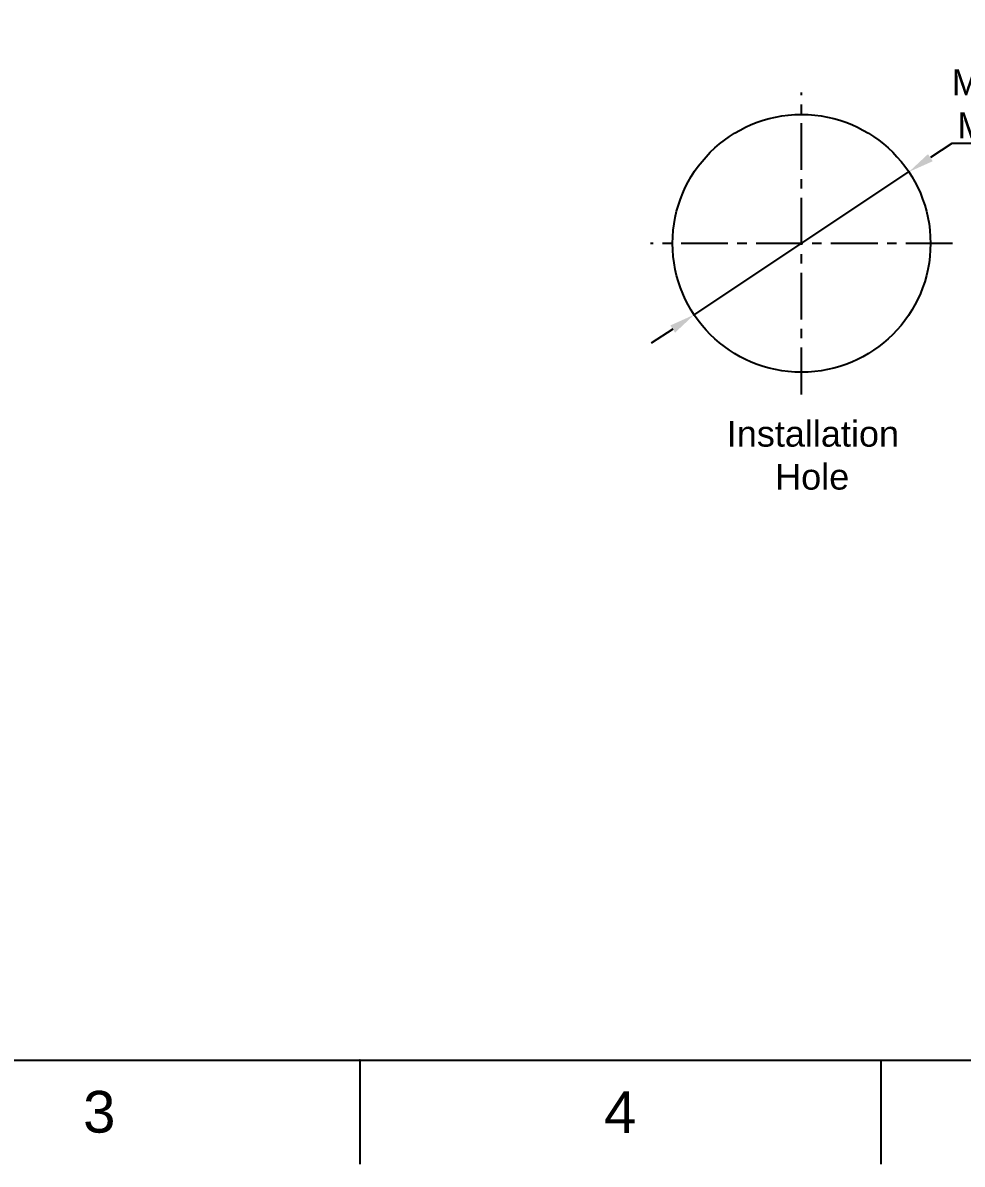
# Model space of a CAD drawing. Header units: millimetres. Extents: x 601 to 1195, y -13 to 407.
# Drawn here: x 781.6 to 909.1, y -13.3 to 141.7 of the extents above; entities that cross this region are included whole.
import ezdxf

# ---------------------------------------------------------------- set-up
doc = ezdxf.new("R2010")
doc.units = ezdxf.units.MM
doc.header["$LTSCALE"] = 0.1
doc.linetypes.add('CENTERX2', pattern=[101.6, 63.5, -12.7, 12.7, -12.7])
for name, color, linetype in [('CENTER', 1, 'CENTERX2'), ('DIM', 3, 'Continuous'), ('TEXT', 2, 'Continuous')]:
    doc.layers.add(name, color=color, linetype=linetype)
doc.styles.get("Standard").update_dxf_attribs({"font": 'arial.ttf'})
doc.dimstyles.new('ISO-25', dxfattribs={"dimtxt": 3.5, "dimasz": 3.5, "dimexe": 1.25, "dimexo": 0.625, "dimtad": 1, "dimtih": 1, "dimtoh": 1, "dimdec": 1, "dimdsep": 46, "dimtxsty": 'Standard', "dimcen": 2.5, "dimclrd": 5, "dimclre": 5, "dimclrt": 5, "dimadec": 0, "dimazin": 0, "dimtfac": 1, "dimtdec": 1, "dimtmove": 0, "dimatfit": 3, "dimfxl": 1, "dimarcsym": 0})

# ---------------------------------------------------------------- blocks, each defined once
blk = doc.blocks.new('*D3')
at = {"layer": 'Defpoints', "color": 0, "transparency": 16777216}
for p in [(901.84, 121.45), (872.7, 102.06)]:
    blk.add_point(p, dxfattribs=at)
at = {"layer": 'DIM', "color": 5, "lineweight": -2, "transparency": 16777216}
for p, q in [((907.66, 125.33), (904.75, 123.39)), ((926.92, 125.33), (907.66, 125.33)), ((872.7, 102.06), (901.84, 121.45)), ((869.79, 100.12), (866.87, 98.18))]:
    blk.add_line(p, q, dxfattribs=at)
at = {"layer": 'DIM', "color": 5, "transparency": 16777216}
for points in [[(904.43, 123.87), (905.07, 122.9), (901.84, 121.45)], [(869.46, 100.6), (870.11, 99.63), (872.7, 102.06)]]:
    blk.add_solid(points, dxfattribs=at)
at = {"layer": 'DIM', "color": 5, "transparency": 16777216, "insert": (917.61, 130.63), "char_height": 3.5, "attachment_point": 5}
blk.add_mtext('{\\fMS PGothic|b0|i0|c129|p34;MAX %%C35\\PMIN %%C32}', dxfattribs=at)

msp = doc.modelspace()

# ---------------------------------------------------------------- linework, layer by layer
for p, q in [((615.21, 0.87), (1180.87, 0.87)), ((827.33, 0.87), (827.33, -13.27)), ((898.04, 0.87), (898.04, -13.27))]:
    msp.add_line(p, q)
msp.add_circle((887.27, 111.75), 17.5)
msp.add_point((827.33, 0.87))
at = {"layer": 'CENTER'}
for p, q in [((887.27, 91.25), (887.27, 132.25)), ((907.77, 111.75), (866.77, 111.75))]:
    msp.add_line(p, q, dxfattribs=at)

# ---------------------------------------------------------------- texts
at = {"char_height": 5.66, "attachment_point": 5}
for s, insert in [('3', (791.98, -6.2)), ('4', (862.68, -6.2))]:
    msp.add_mtext_dynamic_manual_height_columns(s, width=50, gutter_width=12.5, heights=[0], dxfattribs=dict(at, insert=insert))
at = {"layer": 'TEXT', "insert": (874.36, 87.65), "char_height": 3.5, "attachment_point": 1}
msp.add_mtext_dynamic_manual_height_columns('\\pi2.76978;Installation \\P\\pi9.33049;Hole', width=28.1224, gutter_width=12.5, heights=[0], dxfattribs=at)

# ---------------------------------------------------------------- dimensions: what is measured, and where the dimension line sits
at = {"layer": 'DIM'}
dim = msp.add_diameter_dim_2p(p1=(872.7, 102.06), p2=(901.84, 121.45), text='{\\fMS PGothic|b0|i0|c129|p34;MAX %%C35\\PMIN %%C32}', dimstyle='ISO-25', dxfattribs=at)
dim.commit()
dim.dimension.update_dxf_attribs({"geometry": '*D3', "text_midpoint": (917.61, 130.63)})

doc.saveas('drawing.dxf')
